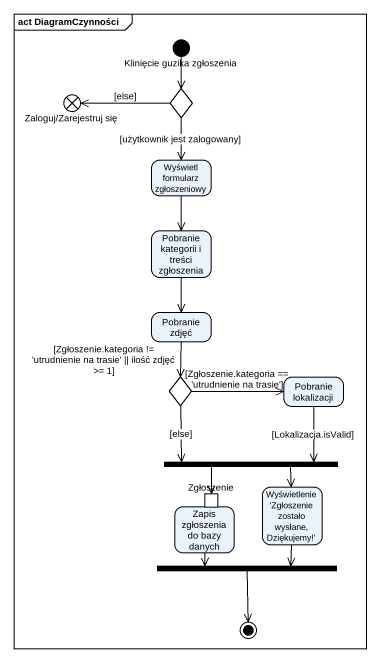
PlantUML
@startuml
mainframe act DiagramCzynności
hide empty description
state "Klinięcie guzika zgłoszenia" as Klinięcie_guzika_zgłoszenia <<start>>
state "Zaloguj/Zarejestruj się" as Zaloguj_Zarejestruj_się <<end>>
state choice1 <<choice>>
state "Wyświetl formularz zgłoszeniowy" as Wyświetl_formularz
state "Pobranie kategorii i treści zgłoszenia" as Pobranie_kategorii_i_treści
state "Pobranie zdjęć" as Pobranie_zdjęć
state choice2 <<choice>>
state "Pobranie lokalizacji" as Pobranie_lokalizacji
state fork1 <<fork>>
state "Wyświetlenie 'Zgłoszenie zostało wysłane, Dziękujemy!'" as Wyświetlenie_Zgłoszenie
state "Zapis zgłoszenia do bazy danych" as Zapis_zgłoszenia_do_bazy {
  state Zgłoszenie <<inputPin>>
}
state fork2 <<join>>
Klinięcie_guzika_zgłoszenia --> choice1
choice1 -left-> Zaloguj_Zarejestruj_się : [else]
choice1 --> Wyświetl_formularz : [użytkownik jest zalogowany]
Wyświetl_formularz --> Pobranie_kategorii_i_treści
Pobranie_kategorii_i_treści --> Pobranie_zdjęć
Pobranie_zdjęć --> choice2 : [Zgłoszenie.kategoria != 'utrudnienie na trasie' || ilość zdjęć >= 1]
choice2 -right-> Pobranie_lokalizacji : [Zgłoszenie.kategoria == 'utrudnienie na trasie']
choice2 --> fork1 : [else]
Pobranie_lokalizacji --> fork1 : [Lokalizacja.isValid]
fork1 --> Wyświetlenie_Zgłoszenie
fork1 --> Zgłoszenie
Wyświetlenie_Zgłoszenie --> fork2
Zapis_zgłoszenia_do_bazy --> fork2
fork2 --> [*]
@enduml
